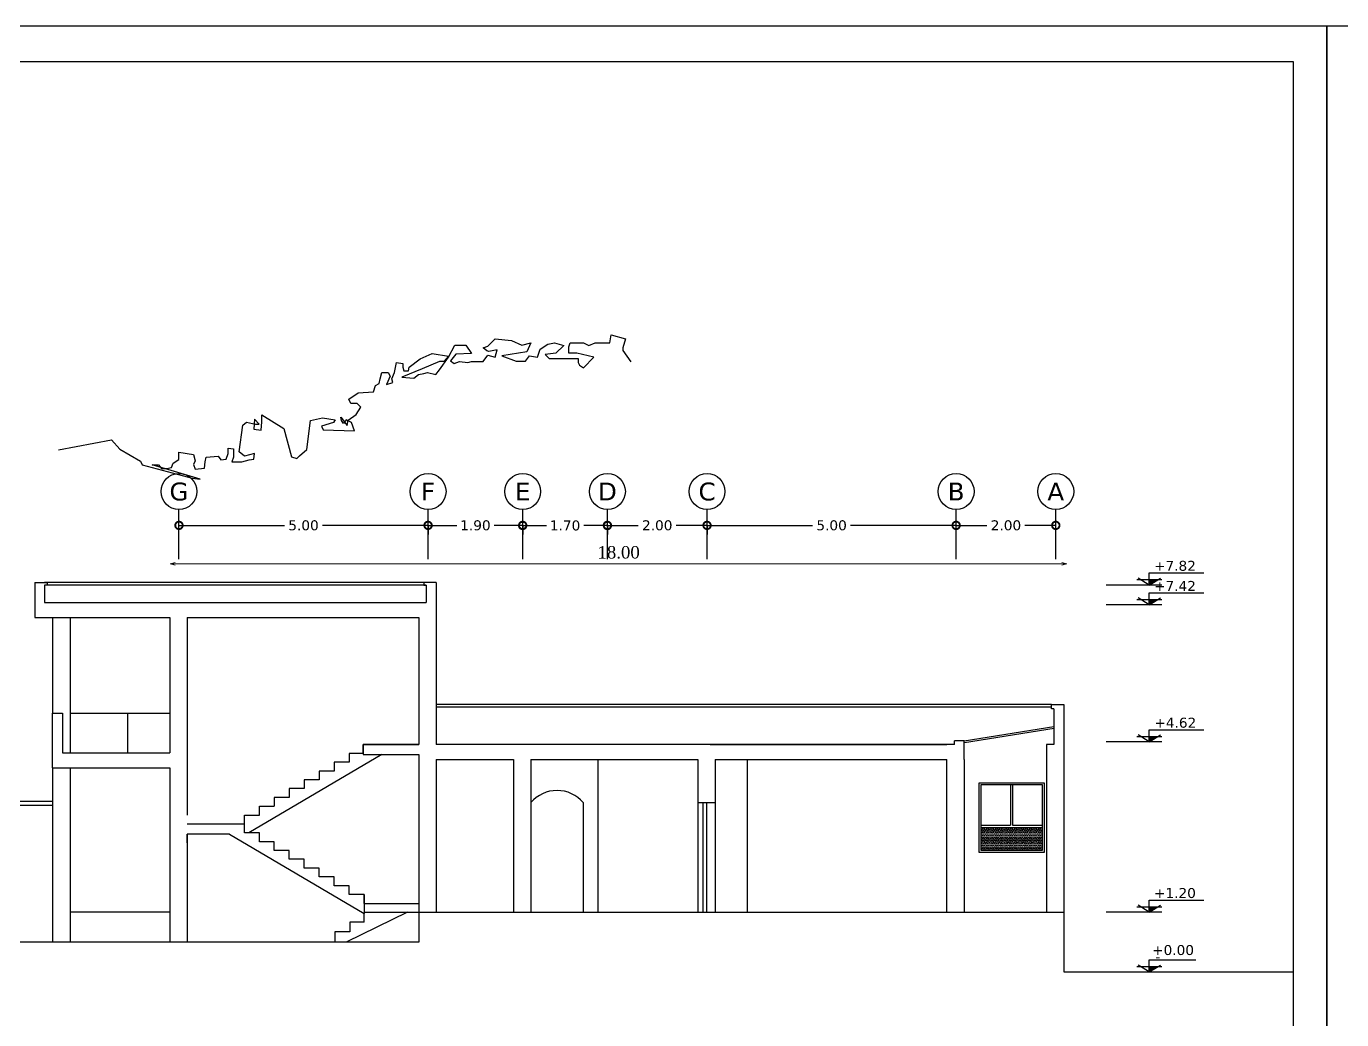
# Model space of a CAD drawing. Header units: inches. Extents: x -1482 to -895, y -39 to 122.
# Drawn here: x -1402.31 to -1375.9, y 66.1 to 86.05 of the extents above; entities that cross this region are included whole.
import ezdxf
from ezdxf.enums import TextEntityAlignment as Align

# ---------------------------------------------------------------- set-up
doc = ezdxf.new("R2010")
doc.units = ezdxf.units.IN
doc.header["$MEASUREMENT"] = 0
doc.header["$PDMODE"] = 3
doc.layers.get('Defpoints').update_dxf_attribs({"lineweight": 15})
for name, color, linetype in [('axe', 150, 'Continuous'), ('GRADIANT', 251, 'Continuous'), ('KADR', 5, 'Continuous'), ('LAYER2', 8, 'Continuous'), ('nama', 252, 'Continuous')]:
    doc.layers.add(name, color=color, linetype=linetype)
doc.styles.add('COLI', font='TIMES.TTF', dxfattribs={"height": 0.25})
doc.styles.get("Standard").update_dxf_attribs({"font": 'verdana.TTF'})
doc.dimstyles.new('111', dxfattribs={"dimscale": 0, "dimtxt": 0.2, "dimasz": 0.1, "dimexe": 0.2, "dimexo": 0.5, "dimgap": 0.1, "dimtad": 1, "dimlfac": 1, "dimzin": 0, "dimdsep": 46, "dimtxsty": 'COLI', "dimblk1": 'OPEN30', "dimblk2": 'OPEN30', "dimsah": 1, "dimcen": 0, "dimse1": 1, "dimse2": 1, "dimclrd": 252, "dimclre": 1, "dimclrt": 1, "dimadec": 0, "dimazin": 0, "dimtfac": 0.5, "dimtix": 1, "dimtofl": 0, "dimtmove": 2, "dimatfit": 3, "dimldrblk": 'OPEN30', "dimfxl": 1, "dimtolj": 1, "dimtzin": 0, "dimlwd": 5, "dimarcsym": 0})
doc.dimstyles.new('Standard 1', dxfattribs={"dimtxt": 0.2, "dimasz": 0.3, "dimexe": 0.18, "dimexo": 0.0625, "dimgap": 0.09, "dimtad": 0, "dimzin": 0, "dimdsep": 46, "dimtxsty": 'Standard', "dimblk": 'DOTSMALL', "dimcen": 0.1, "dimclrd": 256, "dimclre": 256, "dimclrt": 256, "dimadec": 0, "dimazin": 0, "dimtfac": 1, "dimtofl": 0, "dimtmove": 0, "dimatfit": 3, "dimldrblk": 'DOTSMALL', "dimfxl": 1, "dimtolj": 1, "dimtzin": 0, "dimlwd": -1, "dimlwe": -1, "dimarcsym": 0})

# ---------------------------------------------------------------- blocks, each defined once
blk = doc.blocks.new('*U12', base_point=(13333.7, 22187.6))
at = {"color": 0}
blk.add_solid([(13333.7, 22187.6), (13284.6, 22187.6), (13333.7, 22157.2)], dxfattribs=at)
blk = doc.blocks.new('_Open30')
at = {"color": 0, "linetype": 'ByBlock', "lineweight": -2}
for p, q in [((-1, 0.27), (0, 0)), ((0, 0), (-1, -0.27)), ((0, 0), (-1, 0))]:
    blk.add_line(p, q, dxfattribs=at)
blk = doc.blocks.new('*D547')
at = {"color": 252, "lineweight": 5, "ltscale": 0.3, "transparency": 16777216}
blk.add_line((-1201.99, 80.898), (-1201.99, 63.098), dxfattribs=at)
at = {"layer": 'Defpoints', "color": 0, "ltscale": 0.3, "transparency": 16777216}
for p in [(-1200.802, 80.998), (-1201.99, 62.998), (-1200.802, 62.998)]:
    blk.add_point(p, dxfattribs=at)
at = {"color": 252, "lineweight": 5, "ltscale": 0.3, "transparency": 16777216, "xscale": 0.1, "yscale": 0.1, "zscale": 0.1}
for p, rotation in [((-1201.99, 80.998), 90), ((-1201.99, 62.998), 270)]:
    blk.add_blockref('_Open30', p, dxfattribs=dict(at, rotation=rotation))
at = {"color": 1, "ltscale": 0.3, "transparency": 16777216, "insert": (-1202.218, 71.998), "char_height": 0.25, "attachment_point": 5, "rotation": 90, "style": 'COLI'}
blk.add_mtext('\\A1;18.00', dxfattribs=at)
blk = doc.blocks.new('_DotSmall')
at = {"color": 0, "linetype": 'ByBlock', "const_width": 0.5}
blk.add_lwpolyline([(-0.0625, 0, 1), (0.0625, 0, 1)], format="xyb", close=True, dxfattribs=at)
blk = doc.blocks.new('*D548')
at = {"layer": 'axe', "ltscale": 100, "transparency": 16777216}
for p, q in [((-1202.761, 80.773), (-1202.941, 80.773)), ((-1202.761, 80.773), (-1202.761, 80.155)), ((-1202.761, 78.773), (-1202.761, 79.39)), ((-1202.761, 78.773), (-1202.941, 78.773))]:
    blk.add_line(p, q, dxfattribs=at)
at = {"layer": 'Defpoints', "color": 0, "ltscale": 100, "transparency": 16777216}
for p in [(-1202.736, 80.773), (-1202.761, 78.773), (-1202.761, 78.773)]:
    blk.add_point(p, dxfattribs=at)
at = {"layer": 'axe', "ltscale": 100, "transparency": 16777216, "xscale": 0.3, "yscale": 0.3, "zscale": 0.3}
for p, rotation in [((-1202.761, 80.773), 90), ((-1202.761, 78.773), 270)]:
    blk.add_blockref('_DotSmall', p, dxfattribs=dict(at, rotation=rotation))
at = {"layer": 'axe', "ltscale": 100, "transparency": 16777216, "insert": (-1202.761, 79.773), "char_height": 0.2, "attachment_point": 5, "rotation": 90}
blk.add_mtext('\\A1;2.00', dxfattribs=at)
blk = doc.blocks.new('*D549')
at = {"layer": 'axe', "ltscale": 0.3, "transparency": 16777216}
for p, q in [((-1202.761, 78.773), (-1202.941, 78.773)), ((-1202.761, 78.773), (-1202.761, 76.654)), ((-1202.761, 73.773), (-1202.761, 75.892)), ((-1202.761, 73.773), (-1202.581, 73.773))]:
    blk.add_line(p, q, dxfattribs=at)
at = {"layer": 'Defpoints', "color": 0, "ltscale": 0.3, "transparency": 16777216}
for p in [(-1202.761, 78.773), (-1202.798, 73.773), (-1202.761, 73.773)]:
    blk.add_point(p, dxfattribs=at)
at = {"layer": 'axe', "ltscale": 0.3, "transparency": 16777216, "xscale": 0.3, "yscale": 0.3, "zscale": 0.3}
for p, rotation in [((-1202.761, 78.773), 90), ((-1202.761, 73.773), 270)]:
    blk.add_blockref('_DotSmall', p, dxfattribs=dict(at, rotation=rotation))
at = {"layer": 'axe', "ltscale": 0.3, "transparency": 16777216, "insert": (-1202.761, 76.273), "char_height": 0.2, "attachment_point": 5, "rotation": 90}
blk.add_mtext('\\A1;5.00', dxfattribs=at)
blk = doc.blocks.new('*D552')
at = {"layer": 'axe', "ltscale": 0.3, "transparency": 16777216}
for p, q in [((-1202.761, 73.773), (-1202.581, 73.773)), ((-1202.761, 73.773), (-1202.761, 73.155)), ((-1202.761, 71.773), (-1202.761, 72.39)), ((-1202.761, 71.773), (-1202.581, 71.773))]:
    blk.add_line(p, q, dxfattribs=at)
at = {"layer": 'Defpoints', "color": 0, "ltscale": 0.3, "transparency": 16777216}
for p in [(-1202.798, 73.773), (-1202.803, 71.773), (-1202.761, 71.773)]:
    blk.add_point(p, dxfattribs=at)
at = {"layer": 'axe', "ltscale": 0.3, "transparency": 16777216, "xscale": 0.3, "yscale": 0.3, "zscale": 0.3}
for p, rotation in [((-1202.761, 73.773), 90), ((-1202.761, 71.773), 270)]:
    blk.add_blockref('_DotSmall', p, dxfattribs=dict(at, rotation=rotation))
at = {"layer": 'axe', "ltscale": 0.3, "transparency": 16777216, "insert": (-1202.761, 72.773), "char_height": 0.2, "attachment_point": 5, "rotation": 90}
blk.add_mtext('\\A1;2.00', dxfattribs=at)
blk = doc.blocks.new('*D553')
at = {"layer": 'axe', "ltscale": 0.3, "transparency": 16777216}
for p, q in [((-1202.761, 68.173), (-1202.581, 68.173)), ((-1202.761, 68.173), (-1202.761, 66.054)), ((-1202.761, 63.173), (-1202.761, 65.292)), ((-1202.761, 63.173), (-1202.941, 63.173))]:
    blk.add_line(p, q, dxfattribs=at)
at = {"layer": 'Defpoints', "color": 0, "ltscale": 0.3, "transparency": 16777216}
for p in [(-1202.803, 68.173), (-1202.761, 63.173), (-1202.717, 63.173)]:
    blk.add_point(p, dxfattribs=at)
at = {"layer": 'axe', "ltscale": 0.3, "transparency": 16777216, "xscale": 0.3, "yscale": 0.3, "zscale": 0.3}
for p, rotation in [((-1202.761, 68.173), 90), ((-1202.761, 63.173), 270)]:
    blk.add_blockref('_DotSmall', p, dxfattribs=dict(at, rotation=rotation))
at = {"layer": 'axe', "ltscale": 0.3, "transparency": 16777216, "insert": (-1202.761, 65.673), "char_height": 0.2, "attachment_point": 5, "rotation": 90}
blk.add_mtext('\\A1;5.00', dxfattribs=at)
blk = doc.blocks.new('*D551')
at = {"layer": 'axe', "ltscale": 0.3, "transparency": 16777216}
for p, q in [((-1202.761, 70.072), (-1202.941, 70.072)), ((-1202.761, 70.072), (-1202.761, 69.497)), ((-1202.761, 68.173), (-1202.761, 68.748)), ((-1202.761, 68.173), (-1202.941, 68.173))]:
    blk.add_line(p, q, dxfattribs=at)
at = {"layer": 'Defpoints', "color": 0, "ltscale": 0.3, "transparency": 16777216}
for p in [(-1202.761, 70.072), (-1202.761, 68.173), (-1202.761, 68.173)]:
    blk.add_point(p, dxfattribs=at)
at = {"layer": 'axe', "ltscale": 0.3, "transparency": 16777216, "xscale": 0.3, "yscale": 0.3, "zscale": 0.3}
for p, rotation in [((-1202.761, 70.072), 90), ((-1202.761, 68.173), 270)]:
    blk.add_blockref('_DotSmall', p, dxfattribs=dict(at, rotation=rotation))
at = {"layer": 'axe', "ltscale": 0.3, "transparency": 16777216, "insert": (-1202.761, 69.123), "char_height": 0.2, "attachment_point": 5, "rotation": 90}
blk.add_mtext('\\A1;1.90', dxfattribs=at)
blk = doc.blocks.new('*D550')
at = {"layer": 'axe', "ltscale": 0.3, "transparency": 16777216}
for p, q in [((-1202.758, 71.773), (-1202.578, 71.773)), ((-1202.758, 71.773), (-1202.758, 71.297)), ((-1202.758, 70.072), (-1202.758, 70.548)), ((-1202.758, 70.072), (-1202.578, 70.072))]:
    blk.add_line(p, q, dxfattribs=at)
at = {"layer": 'Defpoints', "color": 0, "ltscale": 0.3, "transparency": 16777216}
for p in [(-1202.761, 71.773), (-1202.761, 70.072), (-1202.758, 70.072)]:
    blk.add_point(p, dxfattribs=at)
at = {"layer": 'axe', "ltscale": 0.3, "transparency": 16777216, "xscale": 0.3, "yscale": 0.3, "zscale": 0.3}
for p, rotation in [((-1202.758, 71.773), 90), ((-1202.758, 70.072), 270)]:
    blk.add_blockref('_DotSmall', p, dxfattribs=dict(at, rotation=rotation))
at = {"layer": 'axe', "ltscale": 0.3, "transparency": 16777216, "insert": (-1202.758, 70.923), "char_height": 0.2, "attachment_point": 5, "rotation": 90}
blk.add_mtext('\\A1;1.70', dxfattribs=at)
blk = doc.blocks.new('A$C33BC0353')
at = {"layer": 'axe', "ltscale": 100}
for p, q in [((1.7215, 17.96), (0.72, 17.96)), ((1.7215, 15.96), (0.72, 15.96)), ((1.7215, 10.96), (0.72, 10.96)), ((1.7215, 8.96), (0.72, 8.96)), ((1.7215, 7.2596), (0.72, 7.2596)), ((1.7215, 5.36), (0.72, 5.36)), ((1.7215, 0.36), (0.72, 0.36))]:
    blk.add_line(p, q, dxfattribs=at)
for centre in [(0.36, 17.96), (0.36, 15.96), (0.36, 10.96), (0.36, 8.96), (0.36, 7.2596), (0.36, 5.36), (0.36, 0.36)]:
    blk.add_circle(centre, 0.36, dxfattribs=at)
for s, p in [('A', (0.36, 17.96)), ('B', (0.36, 15.96)), ('C', (0.36, 10.96)), ('D', (0.36, 8.96)), ('E', (0.36, 7.2596)), ('F', (0.36, 5.36)), ('G', (0.36, 0.36))]:
    blk.add_text(s, height=0.36, rotation=90, dxfattribs=at).set_placement(p, align=Align.MIDDLE_CENTER)
at = {"ltscale": 0.3}
dim = blk.add_linear_dim(base=(1.811, 0.185), p1=(2.9987, 18.185), p2=(2.9987, 0.185), angle=90, dimstyle='111', override={"dimscale": 1}, dxfattribs=at)
dim.commit()
dim.dimension.update_dxf_attribs({"geometry": '*D547', "text_midpoint": (1.5835, 9.185), "insert": (1203.801, -62.8129)})
at = {"layer": 'axe', "ltscale": 100}
dim = blk.add_linear_dim(base=(1.0401, 15.96), p1=(1.0651, 17.96), p2=(1.0401, 15.96), angle=90, dimstyle='Standard 1', override={"dimfxlon": 1}, dxfattribs=at)
dim.commit()
dim.dimension.update_dxf_attribs({"geometry": '*D548', "text_midpoint": (1.0401, 16.96), "insert": (1203.801, -62.8129)})
at = {"layer": 'axe', "ltscale": 0.3}
for base, p1, p2, picture, middle in [((1.0401, 10.96), (1.0401, 15.96), (1.0034, 10.96), '*D549', (1.0401, 13.46)), ((1.0401, 8.96), (1.0034, 10.96), (0.9983, 8.96), '*D552', (1.0401, 9.96)), ((1.043, 7.2596), (1.0401, 8.96), (1.0401, 7.2596), '*D550', (1.043, 8.1098)), ((1.0401, 5.36), (1.0401, 7.2596), (1.0401, 5.36), '*D551', (1.0401, 6.3098)), ((1.0401, 0.36), (0.9983, 5.36), (1.0836, 0.36), '*D553', (1.0401, 2.86))]:
    dim = blk.add_linear_dim(base=base, p1=p1, p2=p2, angle=90, dimstyle='Standard 1', override={"dimtmove": 1, "dimfxlon": 1}, dxfattribs=at)
    dim.commit()
    dim.dimension.update_dxf_attribs({"geometry": picture, "text_midpoint": middle, "insert": (1203.801, -62.8129)})

msp = doc.modelspace()

# ---------------------------------------------------------------- hatches: boundary and pattern name
at = {"layer": 'GRADIANT', "ltscale": 0.3}
h = msp.add_hatch(dxfattribs=at)
h.set_pattern_fill('TRIANG', color=256, scale=0.1)
h.set_pattern_definition([(60, (541.14563, -10.98309), (-0.01874999996, 0.0324759526), [0.01875, -0.01875]), (120, (541.14563, -10.98309), (-0.03749999996, 2e-11), [0.01875, -0.01875]), (0, (541.136255, -10.96685), (0.01875, 0.0324759526), [0.01875, -0.01875])])
h.paths.add_polyline_path([(-1381.9168, 69.9582), (-1383.1403, 69.9582), (-1383.1403, 69.4965), (-1381.9168, 69.4965)])

# ---------------------------------------------------------------- linework, layer by layer
at = {"ltscale": 0.3}
for p, q in [((-1402.1388, 74.8782), (-1402.1388, 74.1782)), ((-1402.1388, 74.8782), (-1401.9388, 74.8782)), ((-1401.9388, 74.8782), (-1401.8888, 74.8782)), ((-1401.9388, 74.8282), (-1401.9388, 74.4782)), ((-1401.8888, 74.8282), (-1401.9388, 74.8282)), ((-1401.8888, 74.8782), (-1401.8888, 74.8282)), ((-1394.2786, 74.8782), (-1394.3286, 74.8782)), ((-1394.3286, 74.8782), (-1394.3286, 74.8282)), ((-1394.3286, 74.8282), (-1394.2786, 74.8282)), ((-1394.0786, 74.8782), (-1394.2786, 74.8782)), ((-1394.2786, 74.8282), (-1394.2786, 74.4782)), ((-1394.0786, 74.8782), (-1394.0786, 71.6272)), ((-1401.9388, 74.4782), (-1394.2786, 74.4782)), ((-1402.1388, 74.1782), (-1399.4286, 74.1782)), ((-1399.4286, 74.1782), (-1399.4286, 71.4582)), ((-1399.0786, 74.1782), (-1399.0786, 70.2052)), ((-1399.0786, 74.1782), (-1394.4286, 74.1782)), ((-1394.4286, 74.1782), (-1394.4286, 71.6272)), ((-1381.7286, 72.4272), (-1381.4786, 72.4272)), ((-1381.7286, 72.344), (-1381.7286, 72.4272)), ((-1381.6786, 72.4272), (-1381.6786, 72.4236)), ((-1381.4786, 72.4272), (-1381.4786, 71.0582)), ((-1401.7786, 71.1582), (-1401.7786, 72.2582)), ((-1401.7786, 72.2582), (-1401.5786, 72.2582)), ((-1401.5786, 72.2582), (-1401.5786, 71.4582)), ((-1381.6786, 72.344), (-1381.7286, 72.344)), ((-1381.6786, 72.344), (-1381.6786, 71.6272)), ((-1383.4786, 71.6978), (-1381.6786, 71.9856)), ((-1383.4741, 71.6681), (-1381.6741, 71.956)), ((-1395.5438, 71.6272), (-1395.5438, 71.4272)), ((-1395.5438, 71.4472), (-1395.5438, 71.6272)), ((-1395.5438, 71.6272), (-1394.4286, 71.6272)), ((-1388.5786, 71.6272), (-1383.8286, 71.6272)), ((-1383.6786, 71.6272), (-1383.6786, 71.6978)), ((-1383.4786, 71.6978), (-1383.6786, 71.6978)), ((-1383.4786, 71.3272), (-1383.4786, 71.6978)), ((-1401.5786, 71.4582), (-1399.4286, 71.4582)), ((-1395.5438, 71.4272), (-1394.4286, 71.4272)), ((-1394.4286, 71.4272), (-1394.4286, 68.2582)), ((-1394.0786, 71.3272), (-1392.5286, 71.3272)), ((-1394.0786, 71.3272), (-1394.0786, 68.2582)), ((-1394.0786, 71.3272), (-1392.5286, 71.3272)), ((-1392.5286, 71.3272), (-1392.5286, 68.2582)), ((-1392.1786, 71.3272), (-1388.8286, 71.3272)), ((-1392.1786, 71.3272), (-1388.8286, 71.3272)), ((-1392.1786, 71.3272), (-1392.1786, 68.2582)), ((-1388.8286, 71.3272), (-1388.8286, 70.4582)), ((-1388.8286, 71.3272), (-1388.8286, 70.4582)), ((-1388.4786, 71.3272), (-1388.4786, 70.4582)), ((-1388.4786, 71.3272), (-1388.4786, 70.4582)), ((-1388.4786, 71.3272), (-1383.8286, 71.3272)), ((-1388.4786, 71.3272), (-1383.8286, 71.3272)), ((-1383.8286, 68.2582), (-1383.8286, 71.3272)), ((-1383.4786, 71.3272), (-1383.4786, 68.2582)), ((-1401.7786, 71.1582), (-1399.4286, 71.1582)), ((-1399.4286, 71.1582), (-1399.4286, 67.6572)), ((-1381.4786, 71.0582), (-1381.4786, 68.2582)), ((-1381.4786, 71.0582), (-1381.4786, 71.0582)), ((-1397.6286, 70.2052), (-1397.6286, 70.3852)), ((-1397.6286, 70.3852), (-1397.3286, 70.3852)), ((-1388.8286, 70.4582), (-1388.4786, 70.4582)), ((-1388.8286, 70.4582), (-1388.4786, 70.4582)), ((-1397.9286, 70.0282), (-1399.0786, 70.0282)), ((-1397.9286, 70.0282), (-1397.9286, 70.2052)), ((-1397.9286, 70.2052), (-1397.6286, 70.2052)), ((-1397.9286, 69.8512), (-1397.9286, 70.0282)), ((-1399.0786, 69.6512), (-1399.0786, 69.8282)), ((-1399.0786, 69.8282), (-1399.0786, 67.6572)), ((-1398.2286, 69.8282), (-1399.0786, 69.8282)), ((-1398.2286, 69.8282), (-1395.5286, 68.2352)), ((-1395.5286, 68.6122), (-1395.5286, 68.2352)), ((-1395.5286, 68.4352), (-1394.4286, 68.4352)), ((-1395.5286, 68.2582), (-1394.4286, 68.2582)), ((-1394.4286, 68.2582), (-1388.4786, 68.2582)), ((-1394.4286, 68.2582), (-1394.4286, 67.6572)), ((-1388.4786, 68.2582), (-1381.4786, 68.2582)), ((-1381.4786, 68.2582), (-1381.4786, 67.0582)), ((-1394.4286, 67.6572), (-1402.6388, 67.6572)), ((-1381.4786, 67.0582), (-1376.8675, 67.0582))]:
    msp.add_line(p, q, dxfattribs=at)
at = {"color": 252, "ltscale": 0.3}
for p, q in [((-1394.2786, 74.8782), (-1401.9388, 74.8782)), ((-1394.2786, 74.8282), (-1401.9388, 74.8282)), ((-1401.7786, 74.1782), (-1401.7786, 72.2582)), ((-1401.4286, 74.1782), (-1401.4286, 71.4582)), ((-1401.4286, 72.2582), (-1400.2786, 72.2582)), ((-1400.2786, 72.2582), (-1399.4286, 72.2582)), ((-1400.2786, 72.2582), (-1400.2786, 71.4582)), ((-1395.1689, 71.4272), (-1397.8401, 69.8512)), ((-1390.8286, 68.2582), (-1390.8286, 71.3272)), ((-1387.8286, 68.2582), (-1387.8286, 71.3272)), ((-1401.7786, 71.1582), (-1401.7786, 67.6572)), ((-1401.4286, 71.1582), (-1401.4286, 67.6572)), ((-1382.5486, 70.82), (-1382.5486, 70.0029)), ((-1382.5103, 70.82), (-1382.5103, 70.0029)), ((-1397.3286, 70.5622), (-1397.3286, 70.3852)), ((-1401.7786, 70.4835), (-1404.7569, 70.4835)), ((-1401.7786, 70.4035), (-1404.7569, 70.4035)), ((-1391.1286, 70.4583), (-1391.1286, 68.2582)), ((-1388.8286, 70.4582), (-1388.8286, 68.2582)), ((-1388.7253, 70.4582), (-1388.7253, 68.2582)), ((-1388.6536, 70.4582), (-1388.6536, 68.2582)), ((-1388.4786, 70.4582), (-1388.4786, 68.2582)), ((-1383.1403, 70.0029), (-1382.5486, 70.0029)), ((-1382.5103, 70.0029), (-1381.9168, 70.0029)), ((-1383.1403, 69.9582), (-1381.9168, 69.9582)), ((-1399.4286, 68.2582), (-1401.4286, 68.2582)), ((-1394.6579, 68.2582), (-1395.8845, 67.6572)), ((-1395.5286, 68.0612), (-1395.5286, 68.2352)), ((-1396.1133, 67.8642), (-1396.1133, 67.6572))]:
    msp.add_line(p, q, dxfattribs=at)
for points in [[(-1381.7286, 72.4272), (-1394.0786, 72.4272)], [(-1381.7286, 72.3772), (-1394.0786, 72.3772)], [(-1395.5438, 71.4472), (-1395.8286, 71.4472), (-1395.8286, 71.2702), (-1396.1286, 71.2702), (-1396.1286, 71.0932), (-1396.4286, 71.0932), (-1396.4286, 70.9162), (-1396.7286, 70.9162), (-1396.7286, 70.7392), (-1397.0286, 70.7392), (-1397.0286, 70.5622), (-1397.3286, 70.5622)], [(-1397.9286, 69.8512), (-1397.9286, 70.0282), (-1399.0786, 70.0282)], [(-1395.5286, 68.0612), (-1395.8133, 68.0612), (-1395.8133, 67.8642), (-1396.1133, 67.8642)]]:
    msp.add_lwpolyline(points, dxfattribs=at)
at = {"ltscale": 0.3}
for points in [[(-1394.4286, 71.6272), (-1395.5438, 71.6272)], [(-1392.3286, 71.6272), (-1394.0786, 71.6272)], [(-1383.6786, 71.6272), (-1394.0786, 71.6272)], [(-1388.5786, 71.6272), (-1392.2286, 71.6272)], [(-1383.8286, 71.6272), (-1388.5786, 71.6272)], [(-1381.6786, 71.6272), (-1381.8286, 71.6272), (-1381.8286, 68.2582)], [(-1395.5286, 68.4352), (-1395.5286, 68.6122), (-1395.8286, 68.6122), (-1395.8286, 68.7892), (-1396.1286, 68.7892), (-1396.1286, 68.9662), (-1396.4286, 68.9662), (-1396.4286, 69.1432), (-1396.7286, 69.1432), (-1396.7286, 69.3202), (-1397.0286, 69.3202), (-1397.0286, 69.4972), (-1397.3286, 69.4972), (-1397.3286, 69.6742), (-1397.6286, 69.6742), (-1397.6286, 69.8512), (-1397.9286, 69.8512)]]:
    msp.add_lwpolyline(points, dxfattribs=at)
at = {"color": 252, "ltscale": 0.3}
for points in [[(-1383.1786, 70.8582), (-1381.8786, 70.8582), (-1381.8786, 69.4582), (-1383.1786, 69.4582)], [(-1383.1403, 70.82), (-1381.9168, 70.82), (-1381.9168, 69.4965), (-1383.1403, 69.4965)]]:
    msp.add_lwpolyline(points, close=True, dxfattribs=at)
msp.add_arc((-1391.6536, 70.0159), 0.6866, 40.12364, 139.87636, dxfattribs=at)
msp.add_arc((-1391.6536, 70.0159), 0.6866, 40.12364, 139.87636, dxfattribs=at)
at = {"layer": 'KADR'}
msp.add_lwpolyline([(-1376.8675, 58.5956), (-1376.8675, 85.3348), (-1415.4279, 85.3348), (-1415.4279, 58.5956)], close=True, dxfattribs=at)
at = {"layer": 'LAYER2'}
msp.add_lwpolyline([(-1401.6621, 77.5417), (-1400.6001, 77.7457), (-1400.4285, 77.558), (-1400.0178, 77.3136), (-1399.9811, 77.2402), (-1398.9811, 76.9735), (-1398.816, 76.9551), (-1399.7793, 77.2402), (-1399.6509, 77.2402), (-1399.5958, 77.1668), (-1399.4857, 77.1668), (-1399.394, 77.1852), (-1399.3573, 77.2769), (-1399.2472, 77.3502), (-1399.2472, 77.497), (-1398.9536, 77.4503), (-1398.9169, 77.3219), (-1398.9536, 77.2486), (-1398.9169, 77.1569), (-1398.7334, 77.1752), (-1398.7151, 77.3036), (-1398.6968, 77.3953), (-1398.4582, 77.4136), (-1398.4032, 77.3403), (-1398.2931, 77.3586), (-1398.2564, 77.4687), (-1398.2564, 77.5787), (-1398.1463, 77.5604), (-1398.1463, 77.3953), (-1398.183, 77.3036), (-1397.9812, 77.3036), (-1397.8344, 77.3403), (-1397.7426, 77.3586), (-1397.7243, 77.4687), (-1397.9261, 77.4136), (-1398.0362, 77.5053), (-1397.9628, 78.0406), (-1397.8894, 78.0956), (-1397.706, 78.0589), (-1397.6326, 78.0589), (-1397.7243, 78.1572), (-1397.7426, 77.9555), (-1397.5959, 77.9371), (-1397.5775, 78.1022), (-1397.5775, 78.2489), (-1397.1397, 77.974), (-1396.9872, 77.4034), (-1396.8771, 77.3668), (-1396.822, 77.4218), (-1396.6753, 77.5502), (-1396.6019, 78.1287), (-1396.3633, 78.1837), (-1396.1065, 78.147), (-1396.1432, 78.092), (-1396.3817, 78.0186), (-1396.345, 77.9453), (-1395.7212, 77.9269), (-1395.7762, 78.092), (-1395.8863, 78.147), (-1395.9413, 78.0736), (-1395.978, 78.1287), (-1395.9964, 78.202), (-1395.8679, 78.0304), (-1395.8496, 78.1404), (-1395.6845, 78.2505), (-1395.5927, 78.3972), (-1395.6661, 78.4705), (-1395.7945, 78.4705), (-1395.8312, 78.5622), (-1395.6478, 78.6906), (-1395.3358, 78.709), (-1395.2991, 78.8373), (-1395.2258, 78.874), (-1395.2074, 78.9657), (-1395.1707, 79.0941), (-1395.0423, 79.0941), (-1395.0056, 79.0207), (-1395.079, 78.8557), (-1394.9505, 78.8924), (-1394.9689, 78.9657), (-1394.9138, 79.0941), (-1394.8771, 79.2958), (-1394.7487, 79.2775), (-1394.7487, 79.2041), (-1394.7304, 79.1308), (-1394.6386, 79.1308), (-1394.6203, 79.2041), (-1394.4001, 79.3692), (-1394.1616, 79.4792), (-1393.8313, 79.4242), (-1393.923, 79.3142), (-1393.9781, 79.3142), (-1394.0148, 79.3142), (-1394.3634, 79.1675), (-1394.767, 79.0024), (-1394.5285, 78.9841), (-1394.4368, 79.0574), (-1394.3267, 79.0758), (-1394.2533, 79.0941), (-1394.0882, 79.0574), (-1394.0148, 79.1491), (-1393.8313, 79.4059), (-1393.7029, 79.6443), (-1393.4827, 79.6443), (-1393.3726, 79.4792), (-1393.6845, 79.4609), (-1393.7946, 79.3325), (-1393.7212, 79.2775), (-1393.6111, 79.3142), (-1393.446, 79.2958), (-1393.3726, 79.3142), (-1393.2442, 79.3142), (-1393.1341, 79.3142), (-1393.0423, 79.4426), (-1392.8955, 79.4059), (-1392.8588, 79.5526), (-1393.024, 79.5159), (-1393.0607, 79.5343), (-1393.1341, 79.5893), (-1393.0423, 79.626), (-1392.8955, 79.7727), (-1392.5653, 79.736), (-1392.3634, 79.6443), (-1392.1803, 79.6938), (-1392.2596, 79.5089), (-1392.7616, 79.4296), (-1392.4709, 79.324), (-1392.286, 79.324), (-1392.2067, 79.4296), (-1392.0482, 79.4032), (-1391.9953, 79.5617), (-1391.8368, 79.6673), (-1391.7047, 79.6938), (-1391.5197, 79.6409), (-1391.6783, 79.4825), (-1391.8896, 79.4561), (-1391.8104, 79.3768), (-1391.3612, 79.3768), (-1391.2291, 79.3768), (-1391.2291, 79.2976), (-1391.2027, 79.2448), (-1391.1234, 79.192), (-1390.912, 79.4032), (-1391.2555, 79.4825), (-1391.414, 79.4825), (-1391.414, 79.6145), (-1391.3876, 79.6938), (-1391.1234, 79.6938), (-1391.0177, 79.6409), (-1390.8856, 79.6938), (-1390.5949, 79.6938), (-1390.5685, 79.8522), (-1390.2779, 79.773), (-1390.3307, 79.5881), (-1390.3307, 79.5353), (-1390.1716, 79.3081)], dxfattribs=at)
at = {"layer": 'nama'}
for p, q in [((-1379.7661, 75.0709), (-1378.6715, 75.0709)), ((-1379.7661, 74.8282), (-1379.7661, 75.0709)), ((-1379.7661, 74.8282), (-1379.7661, 74.988)), ((-1379.5162, 74.8282), (-1380.6291, 74.8282)), ((-1379.5146, 74.9306), (-1380.0143, 74.9306)), ((-1379.5146, 74.9306), (-1380.0143, 74.9306)), ((-1379.7661, 74.8282), (-1379.9918, 74.9678)), ((-1379.7661, 74.8282), (-1379.9918, 74.9678)), ((-1379.7661, 74.8282), (-1379.5404, 74.9678)), ((-1379.5146, 74.5306), (-1380.0143, 74.5306)), ((-1379.5146, 74.5306), (-1380.0143, 74.5306)), ((-1379.7661, 74.4282), (-1379.9918, 74.5678)), ((-1379.7661, 74.4282), (-1379.9918, 74.5678)), ((-1379.7661, 74.6709), (-1378.6715, 74.6709)), ((-1379.7661, 74.4282), (-1379.7661, 74.6709)), ((-1379.7661, 74.4282), (-1379.7661, 74.588)), ((-1379.7661, 74.4282), (-1379.5404, 74.5678)), ((-1379.5162, 74.4282), (-1380.6291, 74.4282)), ((-1379.7661, 71.9209), (-1378.6715, 71.9209)), ((-1379.7661, 71.6782), (-1379.7661, 71.9209)), ((-1379.7661, 71.6782), (-1379.7661, 71.838)), ((-1379.5162, 71.6782), (-1380.6291, 71.6782)), ((-1379.5146, 71.7806), (-1380.0143, 71.7806)), ((-1379.5146, 71.7806), (-1380.0143, 71.7806)), ((-1379.7661, 71.6782), (-1379.9918, 71.8178)), ((-1379.7661, 71.6782), (-1379.9918, 71.8178)), ((-1379.7661, 71.6782), (-1379.5404, 71.8178)), ((-1379.7661, 68.2582), (-1379.9918, 68.3978)), ((-1379.7661, 68.2582), (-1379.9918, 68.3978)), ((-1379.7661, 68.5009), (-1378.6715, 68.5009)), ((-1379.7661, 68.2582), (-1379.7661, 68.5009)), ((-1379.7661, 68.2582), (-1379.7661, 68.418)), ((-1379.7661, 68.2582), (-1379.5404, 68.3978)), ((-1379.5162, 68.2582), (-1380.6291, 68.2582)), ((-1379.5146, 68.3606), (-1380.0143, 68.3606)), ((-1379.5146, 68.3606), (-1380.0143, 68.3606)), ((-1379.5146, 67.1606), (-1380.0143, 67.1606)), ((-1379.5146, 67.1606), (-1380.0143, 67.1606)), ((-1379.7661, 67.0582), (-1379.9918, 67.1978)), ((-1379.7661, 67.0582), (-1379.9918, 67.1978)), ((-1379.7661, 67.3009), (-1378.831, 67.3009)), ((-1379.7661, 67.0582), (-1379.7661, 67.3009)), ((-1379.7661, 67.0582), (-1379.7661, 67.218)), ((-1379.7661, 67.0582), (-1379.5404, 67.1978))]:
    msp.add_line(p, q, dxfattribs=at)
at = {"layer": 'nama', "linetype": 'ByBlock'}
for points in [[(-1416.0957, 86.0478), (-1416.0957, 58.0024), (-1376.1998, 58.0024), (-1376.1998, 86.0478)], [(-1348.1544, 86.0478), (-1376.1998, 86.0478), (-1376.1998, 46.1518), (-1348.1544, 46.1518)]]:
    msp.add_lwpolyline(points, close=True, dxfattribs=at)

# ---------------------------------------------------------------- block references
at = {"ltscale": 0.3, "rotation": 270}
msp.add_blockref('A$C33BC0353', (-1399.6026, 77.0661), dxfattribs=at)
at = {"layer": 'nama', "extrusion": (0, 0, -1), "xscale": 0.003369600000041828, "yscale": 0.003369600000041828, "zscale": -0.00336960000000546}
for p in [(1379.7661, 74.9306), (1379.7661, 74.9306), (1379.7661, 74.5306), (1379.7661, 74.5306), (1379.7661, 71.7806), (1379.7661, 71.7806), (1379.7661, 68.3606), (1379.7661, 68.3606), (1379.7661, 67.1606), (1379.7661, 67.1606)]:
    msp.add_blockref('*U12', p, dxfattribs=at)

# ---------------------------------------------------------------- texts
at = {"layer": 'nama', "width": 1.065037, "attachment_point": 9}
for s, insert, char_height in [('+7.82', (-1378.8302, 75.1102), 0.19968), ('+7.42', (-1378.8302, 74.7102), 0.19968), ('+4.62', (-1378.823, 71.9602), 0.19968), ('+1.20', (-1378.8305, 68.5402), 0.19968), ('+0.00', (-1378.8683, 67.3954), 0.19968), ('-', (-1379.5435, 67.2676), 0.1997)]:
    msp.add_mtext(s, dxfattribs=dict(at, insert=insert, char_height=char_height))

doc.saveas('drawing.dxf')
